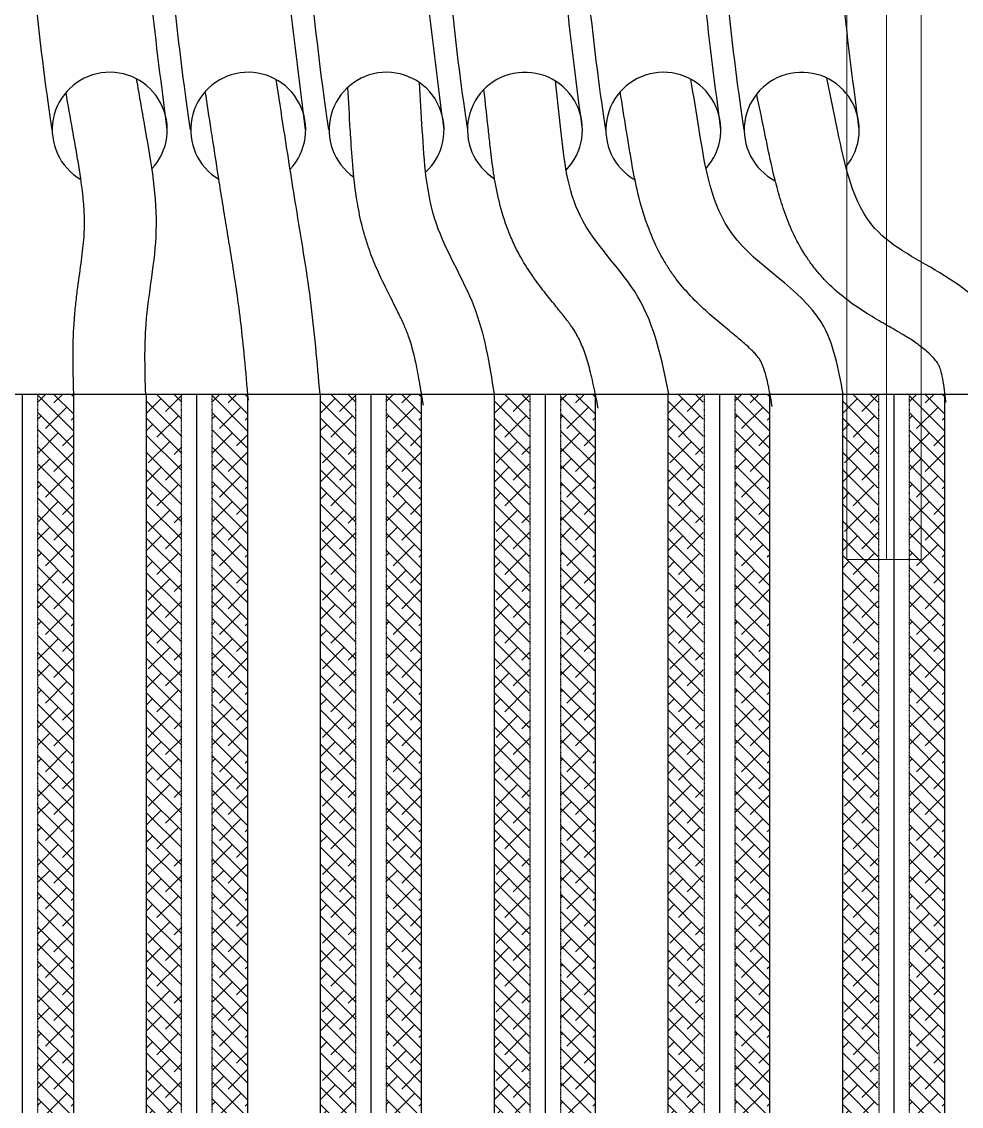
# Model space of a CAD drawing. Header units: millimetres. Extents: x -42533 to 645315, y 3457 to 82611.
# Drawn here: x 69779 to 71058, y 14959 to 16436 of the extents above; entities that cross this region are included whole.
import ezdxf

# ---------------------------------------------------------------- set-up
doc = ezdxf.new("R2010")
doc.units = ezdxf.units.MM
doc.linetypes.add('ШТРИХОВАЯ', pattern=[0.75, 0.5, -0.25])
doc.layers.add('ФВ-7', color=7, linetype='Continuous')
doc.layers.add('ЭОМ_Освещение рабочее', color=7, linetype='Continuous', lineweight=9, true_color=0x312af4)
pattern_1 = [(135, (-16167.841, -441451.626), (-11.67634793, -11.67634793), []), (225, (-16167.841, -441451.626), (-11.67634793, -35.0290438), [41.282124, -24.7692744])]
pattern_2 = [(135, (-15930.879, -441451.628), (-11.67634793, -11.67634793), []), (225, (-15930.879, -441451.628), (-11.67634793, -35.0290438), [41.282124, -24.7692744])]
pattern_3 = [(135, (-15694.443, -441451.626), (-11.67634793, -11.67634793), []), (225, (-15694.443, -441451.626), (-11.67634793, -35.0290438), [41.282124, -24.7692744])]
pattern_4 = [(135, (-15457.898, -441451.626), (-11.67634793, -11.67634793), []), (225, (-15457.898, -441451.626), (-11.67634793, -35.0290438), [41.282124, -24.7692744])]
pattern_5 = [(135, (-15220.224, -441451.628), (-11.67634793, -11.67634793), []), (225, (-15220.224, -441451.628), (-11.67634793, -35.0290438), [41.282124, -24.7692744])]

# ---------------------------------------------------------------- blocks, each defined once
blk = doc.blocks.new('*U408')
at = {"color": 0, "linetype": 'ByBlock', "lineweight": -2, "transparency": 33554687}
for p, q in [((240.3, -106.5), (240.3, 452.19)), ((250, -106.5), (250, 452.19)), ((229.3, -106.5), (229.3, 106.5)), ((250, -106.5), (229.3, -106.5)), ((250, -106.5), (229.3, -106.5))]:
    blk.add_line(p, q, dxfattribs=at)

msp = doc.modelspace()

# ---------------------------------------------------------------- hatches: boundary and pattern name
h = msp.add_hatch()
h.set_pattern_fill('ANSI33', color=256, scale=48.926962, angle=90)
h.set_pattern_definition([(135, (336274.74, -582227.82), (-219.68832, -219.68832), []), (135, (336274.74, -582008.13), (-219.68832, -219.68832), [155.3431, -77.67155])])
h.paths.add_polyline_path([(67844.9, 13727.2), (68336.6, 13727.2), (68336.6, 14417.1), (68356.2, 14447.7), (68356.2, 15581.5), (68336.6, 15581.5), (68336.6, 15684.3), (70753.6, 15684.3), (67844.9, 15684.3), (67844.9, 14767.2), (67751.7, 14730.9), (67940.7, 14692.1), (67844.9, 14657.1)])
h.paths.add_polyline_path([(71619.2, 14985.7), (71808.2, 15024.5), (71715, 15060.7), (71715, 15684.3), (71223.3, 15684.3), (71223.3, 15581.5), (71203.7, 15581.5), (71203.7, 14417.1), (71223.3, 14417.1), (71223.3, 13727.2), (71489.9, 13727.2), (71715, 13727.2), (71715, 14950.7)])
h.paths.add_polyline_path([(71704.1, 15591.5), (71668.7, 15588), (71535.5, 15483.7), (71540.1, 15458.8)], flags=16)
at = {"layer": 'ФВ-7', "true_color": 0xf8991e}
h = msp.add_hatch(dxfattribs=at)
h.set_pattern_fill('ANSI38', color=30, scale=132.102797, angle=90)
h.set_pattern_definition(pattern_1)
h.paths.add_polyline_path([(69849.6, 15928.9), (69800.5, 15928.9), (69800.9, 13482.6), (69849.6, 13482.6)])
h = msp.add_hatch(dxfattribs=at)
h.set_pattern_fill('ANSI38', color=30, scale=132.102797, angle=90)
h.set_pattern_definition(pattern_1)
h.paths.add_polyline_path([(69948.2, 15928.9), (69996.6, 15928.9), (69996.2, 13482.6), (69948.2, 13482.6)])
h = msp.add_hatch(dxfattribs=at)
h.set_pattern_fill('ANSI38', color=30, scale=132.102797, angle=90)
h.set_pattern_definition(pattern_2)
h.paths.add_polyline_path([(70086.6, 15928.9), (70037.9, 15928.9), (70038.2, 13482.6), (70086.6, 13482.6)])
h = msp.add_hatch(dxfattribs=at)
h.set_pattern_fill('ANSI38', color=30, scale=132.102797, angle=90)
h.set_pattern_definition(pattern_2)
h.paths.add_polyline_path([(70185.1, 15928.9), (70233.5, 15928.9), (70233.2, 13482.6), (70185.1, 13482.6)])
h = msp.add_hatch(dxfattribs=at)
h.set_pattern_fill('ANSI38', color=30, scale=132.102797, angle=90)
h.set_pattern_definition(pattern_3)
h.paths.add_polyline_path([(70323, 15928.9), (70275.2, 15928.9), (70275.5, 13482.6), (70323, 13482.6)])
h = msp.add_hatch(dxfattribs=at)
h.set_pattern_fill('ANSI38', color=30, scale=132.102797, angle=90)
h.set_pattern_definition(pattern_3)
h.paths.add_polyline_path([(70421.6, 15928.9), (70470, 15928.9), (70469.6, 13482.6), (70421.6, 13482.6)])
h = msp.add_hatch(dxfattribs=at)
h.set_pattern_fill('ANSI38', color=30, scale=132.102797, angle=90)
h.set_pattern_definition(pattern_4)
h.paths.add_polyline_path([(70559.6, 15928.9), (70512.5, 15928.9), (70512.8, 13482.6), (70559.6, 13482.6)])
h = msp.add_hatch(dxfattribs=at)
h.set_pattern_fill('ANSI38', color=30, scale=132.102797, angle=90)
h.set_pattern_definition(pattern_4)
h.paths.add_polyline_path([(70658.1, 15928.9), (70706.5, 15928.9), (70706.2, 13482.6), (70658.1, 13482.6)])
h = msp.add_hatch(dxfattribs=at)
h.set_pattern_fill('ANSI38', color=30, scale=132.102797, angle=90)
h.set_pattern_definition(pattern_5)
h.paths.add_polyline_path([(70797.2, 15928.9), (70749.8, 15928.9), (70750.1, 13482.6), (70797.2, 13482.6)])
h = msp.add_hatch(dxfattribs=at)
h.set_pattern_fill('ANSI38', color=30, scale=132.102797, angle=90)
h.set_pattern_definition(pattern_5)
h.paths.add_polyline_path([(70895.8, 15928.9), (70944.2, 15928.9), (70943.9, 13482.6), (70895.8, 13482.6)])
h = msp.add_hatch(dxfattribs=at)
h.set_pattern_fill('ANSI38', color=30, scale=132.102797, angle=90)
h.set_pattern_definition([(135, (-14982.029, -441451.626), (-11.67634793, -11.67634793), []), (225, (-14982.029, -441451.626), (-11.67634793, -35.0290438), [41.282124, -24.7692744])])
h.paths.add_polyline_path([(71035.4, 15928.9), (70987.1, 15928.9), (70987.4, 13482.6), (71035.4, 13482.6)])

# ---------------------------------------------------------------- linework, layer by layer
at = {"color": 240, "true_color": 0xed1f24}
for points in [[(69542.6, 15928.9), (69779.9, 15928.9)], [(69779.9, 13482.6), (69779.9, 15928.9)], [(69779.9, 15928.9), (70017.2, 15928.9)], [(69779.9, 13482.6), (69779.9, 15928.9)], [(70017.2, 13482.6), (70017.2, 15928.9)], [(70017.2, 15928.9), (70254.5, 15928.9)], [(70017.2, 13482.6), (70017.2, 15928.9)], [(70254.5, 13482.6), (70254.5, 15928.9)], [(70254.5, 15928.9), (70491.8, 15928.9)], [(70254.5, 13482.6), (70254.5, 15928.9)], [(70491.8, 13482.6), (70491.8, 15928.9)], [(70491.8, 15928.9), (70729.1, 15928.9)], [(70491.8, 13482.6), (70491.8, 15928.9)], [(70729.1, 13482.6), (70729.1, 15928.9)], [(70729.1, 15928.9), (70966.4, 15928.9)], [(70729.1, 13482.6), (70729.1, 15928.9)], [(70966.4, 13482.6), (70966.4, 15928.9)], [(70966.4, 15928.9), (71203.7, 15928.9)], [(70966.4, 13482.6), (70966.4, 15928.9)]]:
    msp.add_lwpolyline(points, dxfattribs=at)
at = {"color": 240, "linetype": 'ШТРИХОВАЯ', "ltscale": 0.2, "true_color": 0xed1f24}
for points in [[(69800.9, 13482.6), (69800.6, 15928.9)], [(69996.6, 13482.6), (69996.3, 15928.9)], [(70038.2, 13482.6), (70037.9, 15928.9)], [(70233.9, 13482.6), (70233.6, 15928.9)], [(70275.5, 13482.6), (70275.2, 15928.9)], [(70471.2, 13482.6), (70470.9, 15928.9)], [(70512.8, 13482.6), (70512.5, 15928.9)], [(70708.5, 13482.6), (70708.2, 15928.9)], [(70750.1, 13482.6), (70749.8, 15928.9)], [(70945.8, 13482.6), (70945.5, 15928.9)], [(70987.4, 13482.6), (70987.1, 15928.9)]]:
    msp.add_lwpolyline(points, dxfattribs=at)
at = {"color": 6}
for points in [[(69849.6, 13482.6), (69849.6, 15928.9)], [(69948.2, 15928.9), (69948.2, 13482.6)], [(70086.6, 13482.6), (70086.6, 15928.9)], [(70185.1, 15928.9), (70185.1, 13482.6)], [(70323, 13482.6), (70323, 15928.9)], [(70421.6, 15928.9), (70421.6, 13482.6)], [(70559.6, 13482.6), (70559.6, 15928.9)], [(70658.1, 15928.9), (70658.1, 13482.6)], [(70797.2, 13482.6), (70797.2, 15928.9)], [(70895.8, 15928.9), (70895.8, 13482.6)], [(71035.4, 13482.6), (71035.4, 15928.9)]]:
    msp.add_lwpolyline(points, dxfattribs=at)
for centre, start, end in [((69898.6, 16288.6), 317.2316, 239.8631), ((70087, 16288.6), 316.7787, 239.405), ((70275.3, 16288.6), 312.802, 235.3726), ((70463.7, 16288.6), 315.6582, 238.1744), ((70652.1, 16288.6), 317.9425, 240.4775), ((70840.4, 16288.6), 320.0369, 242.5403)]:
    msp.add_arc(centre, 78.3, start, end)
for points, knots in [([(69820.3, 16288.6), (69813.1, 16334.4), (69804.4, 16401.7), (69795.4, 16490.6), (69793.5, 16511), (69790.4, 16548), (69789.1, 16564.5), (69787, 16597.9), (69786, 16614.8), (69784.9, 16640.4), (69784.6, 16649.1), (69784, 16666.3), (69783.8, 16674.9), (69783.2, 16700.6), (69783, 16717.7), (69782.8, 16768.4), (69783.1, 16801.7), (69784, 16858.5), (69784.4, 16882.2), (69785.1, 16917.3), (69785.3, 16928.9), (69785.6, 16952.1), (69785.8, 16963.8), (69786.3, 16998.7), (69786.7, 17022), (69787.5, 17091.8), (69787.9, 17138.3), (69788.9, 17278.1), (69789.1, 17371.3), (69788.9, 17651.1), (69787.4, 17837.8), (69785.5, 18059.7), (69785.2, 18094.4), (69784.9, 18129.3), (69784.9, 18129.3), (69784.9, 18129.3), (69784.9, 18129.3), (69784.1, 18225.4), (69783.2, 18321.6), (69782.4, 18417.8)], [0, 0, 0, 0, 40.624918, 40.624918, 52.603007, 52.603007, 62.180212, 62.180212, 71.882817, 71.882817, 76.831589, 76.831589, 81.780361, 81.780361, 91.677905, 91.677905, 111.472992, 111.472992, 125.89113, 125.89113, 133.066031, 133.066031, 140.240931, 140.240931, 154.590733, 154.590733, 183.290336, 183.290336, 240.689543, 240.689543, 355.487956, 355.487956, 376.839436, 376.839436, 376.839436, 376.839463, 376.839463, 376.839463, 435.832439, 435.832439, 435.832439, 435.832439]), ([(69976.9, 16288.6), (69961.6, 16406.9), (69935.1, 16612.5), (69949.4, 17227.8), (69945.1, 17723.1), (69941.5, 18130.6), (69940.6, 18226.3), (69939.8, 18322.1), (69938.9, 18417.8)], [0, 0, 0, 0, 73.006044, 126.839436, 376.839436, 376.839436, 376.839436, 435.550052, 435.550052, 435.550052, 435.550052]), ([(70008.7, 16288.6), (70001.5, 16334.4), (69992.8, 16401.7), (69983.7, 16490.6), (69981.8, 16511), (69978.7, 16548), (69977.5, 16564.5), (69975.3, 16597.9), (69974.4, 16614.8), (69973.3, 16640.4), (69973, 16649.1), (69972.4, 16666.3), (69972.2, 16674.9), (69971.6, 16700.6), (69971.4, 16717.7), (69971.2, 16768.4), (69971.5, 16801.7), (69972.4, 16858.5), (69972.8, 16882.2), (69973.4, 16917.3), (69973.6, 16928.9), (69974, 16952.1), (69974.2, 16963.8), (69974.7, 16998.7), (69975, 17022), (69975.9, 17091.8), (69976.3, 17138.3), (69977.3, 17278.1), (69977.5, 17371.3), (69977.2, 17651.1), (69975.8, 17837.8), (69973.9, 18059.6), (69973.6, 18094.4), (69973.3, 18129.3), (69973.3, 18129.3), (69973.3, 18129.3), (69973.3, 18129.3), (69972.4, 18225.4), (69971.6, 18321.6), (69970.7, 18417.8)], [0, 0, 0, 0, 40.624918, 40.624918, 52.603007, 52.603007, 62.180212, 62.180212, 71.882817, 71.882817, 76.831589, 76.831589, 81.780361, 81.780361, 91.677905, 91.677905, 111.472992, 111.472992, 125.89113, 125.89113, 133.066031, 133.066031, 140.240931, 140.240931, 154.590733, 154.590733, 183.290336, 183.290336, 240.689543, 240.689543, 355.487956, 355.487956, 376.839436, 376.839436, 376.839436, 376.839463, 376.839463, 376.839463, 435.832819, 435.832819, 435.832819, 435.832819]), ([(70165.2, 16288.6), (70150, 16406.9), (70123.5, 16612.5), (70137.8, 17227.8), (70133.4, 17723.1), (70129.8, 18130.6), (70129, 18226.3), (70128.2, 18322.1), (70127.3, 18417.8)], [0, 0, 0, 0, 73.006044, 126.839436, 376.839436, 376.839436, 376.839436, 435.550433, 435.550433, 435.550433, 435.550433]), ([(70197, 16288.6), (70189.8, 16334.4), (70181.2, 16401.7), (70172.1, 16490.6), (70170.2, 16511), (70167.1, 16548), (70165.9, 16564.5), (70163.7, 16597.9), (70162.8, 16614.8), (70161.7, 16640.4), (70161.3, 16649.1), (70160.8, 16666.3), (70160.5, 16674.9), (70160, 16700.6), (70159.8, 16717.7), (70159.5, 16768.4), (70159.9, 16801.7), (70160.7, 16858.5), (70161.2, 16882.2), (70161.8, 16917.3), (70162, 16928.9), (70162.4, 16952.1), (70162.6, 16963.8), (70163.1, 16998.7), (70163.4, 17022), (70164.2, 17091.8), (70164.7, 17138.3), (70165.7, 17278.1), (70165.9, 17371.3), (70165.6, 17651.1), (70164.2, 17837.8), (70162.3, 18059.6), (70162, 18094.4), (70161.7, 18129.3), (70161.7, 18129.3), (70161.7, 18129.3), (70161.7, 18129.3), (70160.8, 18225.4), (70160, 18321.6), (70159.1, 18417.8)], [0, 0, 0, 0, 40.624918, 40.624918, 52.603007, 52.603007, 62.180212, 62.180212, 71.882817, 71.882817, 76.831589, 76.831589, 81.780361, 81.780361, 91.677905, 91.677905, 111.472992, 111.472992, 125.89113, 125.89113, 133.066031, 133.066031, 140.240931, 140.240931, 154.590733, 154.590733, 183.290336, 183.290336, 240.689543, 240.689543, 355.487956, 355.487956, 376.839436, 376.839436, 376.839436, 376.839463, 376.839463, 376.839463, 435.833199, 435.833199, 435.833199, 435.833199]), ([(70353.6, 16288.6), (70338.4, 16406.9), (70311.8, 16612.5), (70326.2, 17227.8), (70321.8, 17723.1), (70318.2, 18130.6), (70317.4, 18226.3), (70316.5, 18322.1), (70315.7, 18417.8)], [0, 0, 0, 0, 73.006044, 126.839436, 376.839436, 376.839436, 376.839436, 435.550813, 435.550813, 435.550813, 435.550813]), ([(70386, 16288.6), (70378.8, 16334.4), (70370.1, 16401.7), (70361, 16490.6), (70359.1, 16511), (70356, 16548), (70354.8, 16564.5), (70352.6, 16597.9), (70351.7, 16614.8), (70350.6, 16640.4), (70350.2, 16649.1), (70349.7, 16666.3), (70349.4, 16674.9), (70348.9, 16700.6), (70348.7, 16717.7), (70348.4, 16768.4), (70348.8, 16801.7), (70349.6, 16858.5), (70350.1, 16882.2), (70350.7, 16917.2), (70350.9, 16928.9), (70351.3, 16952.1), (70351.5, 16963.8), (70352, 16998.7), (70352.3, 17021.9), (70353.1, 17091.8), (70353.6, 17138.3), (70354.6, 17278.1), (70354.8, 17371.3), (70354.5, 17651.1), (70353.1, 17837.8), (70351.2, 18059.6), (70350.9, 18094.4), (70350.6, 18129.2), (70350.6, 18129.2), (70350.6, 18129.2), (70350.6, 18129.2), (70349.7, 18225.4), (70348.9, 18321.6), (70348, 18417.8)], [0, 0, 0, 0, 40.624918, 40.624918, 52.603007, 52.603007, 62.180212, 62.180212, 71.882817, 71.882817, 76.831589, 76.831589, 81.780361, 81.780361, 91.677905, 91.677905, 111.472992, 111.472992, 125.89113, 125.89113, 133.066031, 133.066031, 140.240931, 140.240931, 154.590733, 154.590733, 183.290336, 183.290336, 240.689543, 240.689543, 355.487956, 355.487956, 376.839436, 376.839436, 376.839436, 376.839463, 376.839463, 376.839463, 435.833959, 435.833959, 435.833959, 435.833959]), ([(70542, 16288.6), (70526.7, 16406.9), (70500.2, 16612.5), (70514.5, 17227.8), (70510.2, 17723.1), (70506.6, 18130.6), (70505.7, 18226.3), (70504.9, 18322.1), (70504.1, 18417.8)], [0, 0, 0, 0, 73.006044, 126.839436, 376.839436, 376.839436, 376.839436, 435.551193, 435.551193, 435.551193, 435.551193]), ([(70573.8, 16288.6), (70566.6, 16334.4), (70557.9, 16401.7), (70548.8, 16490.6), (70546.9, 16511), (70543.9, 16548), (70542.6, 16564.5), (70540.4, 16597.9), (70539.5, 16614.8), (70538.4, 16640.4), (70538.1, 16649.1), (70537.5, 16666.3), (70537.3, 16674.9), (70536.7, 16700.6), (70536.5, 16717.7), (70536.3, 16768.4), (70536.6, 16801.7), (70537.5, 16858.5), (70537.9, 16882.2), (70538.5, 16917.2), (70538.7, 16928.9), (70539.1, 16952.1), (70539.3, 16963.8), (70539.8, 16998.7), (70540.1, 17021.9), (70541, 17091.8), (70541.4, 17138.3), (70542.4, 17278.1), (70542.6, 17371.3), (70542.3, 17651.1), (70540.9, 17837.8), (70539, 18059.6), (70538.7, 18094.4), (70538.4, 18129.2), (70538.4, 18129.2), (70538.4, 18129.2), (70538.4, 18129.2), (70537.5, 18225.4), (70536.7, 18321.6), (70535.8, 18417.8)], [0, 0, 0, 0, 40.624918, 40.624918, 52.603007, 52.603007, 62.180212, 62.180212, 71.882817, 71.882817, 76.831589, 76.831589, 81.780361, 81.780361, 91.677905, 91.677905, 111.472992, 111.472992, 125.89113, 125.89113, 133.066031, 133.066031, 140.240931, 140.240931, 154.590733, 154.590733, 183.290336, 183.290336, 240.689543, 240.689543, 355.487956, 355.487956, 376.839436, 376.839436, 376.839436, 376.839463, 376.839463, 376.839463, 435.833959, 435.833959, 435.833959, 435.833959]), ([(70730.4, 16288.6), (70715.1, 16406.9), (70688.6, 16612.5), (70702.9, 17227.8), (70698.5, 17723.1), (70695, 18130.6), (70694.1, 18226.3), (70693.3, 18322.1), (70692.4, 18417.8)], [0, 0, 0, 0, 73.006044, 126.839436, 376.839436, 376.839436, 376.839436, 435.551573, 435.551573, 435.551573, 435.551573]), ([(70762.2, 16288.6), (70755, 16334.4), (70746.3, 16401.6), (70737.2, 16490.6), (70735.3, 16511), (70732.2, 16548), (70731, 16564.5), (70728.8, 16597.9), (70727.9, 16614.8), (70726.8, 16640.4), (70726.4, 16649.1), (70725.9, 16666.3), (70725.6, 16674.9), (70725.1, 16700.6), (70724.9, 16717.7), (70724.6, 16768.4), (70725, 16801.7), (70725.8, 16858.5), (70726.3, 16882.2), (70726.9, 16917.2), (70727.1, 16928.9), (70727.5, 16952.1), (70727.7, 16963.8), (70728.2, 16998.7), (70728.5, 17021.9), (70729.3, 17091.8), (70729.8, 17138.3), (70730.8, 17278.1), (70731, 17371.3), (70730.7, 17651.1), (70729.3, 17837.8), (70727.4, 18059.6), (70727.1, 18094.4), (70726.8, 18129.2), (70726.8, 18129.2), (70726.8, 18129.2), (70726.8, 18129.2), (70725.9, 18225.4), (70725.1, 18321.6), (70724.2, 18417.8)], [0, 0, 0, 0, 40.624918, 40.624918, 52.603007, 52.603007, 62.180212, 62.180212, 71.882817, 71.882817, 76.831589, 76.831589, 81.780361, 81.780361, 91.677905, 91.677905, 111.472992, 111.472992, 125.89113, 125.89113, 133.066031, 133.066031, 140.240931, 140.240931, 154.590733, 154.590733, 183.290336, 183.290336, 240.689543, 240.689543, 355.487956, 355.487956, 376.839436, 376.839436, 376.839436, 376.839463, 376.839463, 376.839463, 435.834339, 435.834339, 435.834339, 435.834339]), ([(70918.7, 16288.6), (70903.5, 16406.9), (70876.9, 16612.5), (70891.3, 17227.8), (70886.9, 17723.1), (70883.3, 18130.6), (70882.5, 18226.3), (70881.6, 18322.1), (70880.8, 18417.8)], [0, 0, 0, 0, 73.006044, 126.839436, 376.839436, 376.839436, 376.839436, 435.551953, 435.551953, 435.551953, 435.551953])]:
    msp.add_open_spline(points, degree=3, knots=knots)
for points, knots in [([(69947.5, 15928.9), (69946.6, 15960.7), (69944.4, 16035.1), (69970.8, 16154.6), (69955.3, 16242.8), (69947.3, 16288.6), (69943.3, 16311.7), (69939.2, 16334.8), (69935.2, 16357.8)], [0, 0, 0, 0, 19.450111, 45.587495, 73.833972, 73.833972, 73.833972, 88.048669, 88.048669, 88.048669, 88.048669]), ([(70184.8, 15928.9), (70181, 15971.9), (70173.6, 16057.4), (70153, 16176.7), (70141.1, 16253.7), (70135.7, 16288.6), (70132.1, 16311.4), (70128.6, 16334.2), (70125.1, 16357)], [0, 0, 0, 0, 26.435354, 52.580589, 74.227753, 74.227753, 74.227753, 88.367781, 88.367781, 88.367781, 88.367781]), ([(70325.5, 15913.6), (70323.7, 15925), (70321.9, 15935.8), (70318.4, 15956.3), (70316.5, 15966), (70312.4, 15984), (70310.2, 15992.4), (70306.7, 16003.3), (70305.7, 16006.4), (70303.7, 16011.7), (70302.9, 16013.9), (70300.9, 16018.7), (70299.9, 16021.1), (70296.4, 16028.9), (70293.8, 16034.4), (70286.8, 16048.5), (70282.3, 16057.4), (70272.6, 16076.8), (70267.4, 16087.4), (70260.5, 16103.2), (70258.6, 16107.7), (70255, 16116.7), (70253.3, 16121.3), (70250.6, 16128.9), (70249.7, 16131.8), (70247.8, 16137.5), (70246.9, 16140.4), (70244.4, 16148.9), (70242.9, 16154.5), (70238.8, 16171.3), (70236.7, 16182.3), (70232.3, 16209.7), (70230.6, 16225.7), (70228, 16255.5), (70227.2, 16269.5), (70226.4, 16282.7), (70226.4, 16282.7), (70226.4, 16282.7), (70226.4, 16282.7), (70226.2, 16284.7), (70226.1, 16286.7), (70226, 16288.6), (70224.8, 16307.9), (70223.7, 16327.1), (70222.5, 16346.4)], [0, 0, 0, 0, 6.989432, 6.989432, 13.978864, 13.978864, 20.968295, 20.968295, 23.891479, 23.891479, 26.160471, 26.160471, 28.429462, 28.429462, 32.967444, 32.967444, 39.133137, 39.133137, 45.29883, 45.29883, 47.59864, 47.59864, 49.815801, 49.815801, 51.147538, 51.147538, 52.479276, 52.479276, 55.142752, 55.142752, 60.469703, 60.469703, 68.775441, 68.775441, 76.735909, 76.735909, 76.735909, 76.750564, 76.750564, 76.750564, 77.940212, 77.940212, 77.940212, 89.56826, 89.56826, 89.56826, 89.56826]), ([(70422.1, 15928.9), (70415.7, 15969.5), (70402.7, 16051.3), (70332, 16159.2), (70326.7, 16244.9), (70324, 16288.6), (70322.7, 16310), (70321.4, 16331.4), (70320.1, 16352.8)], [0, 0, 0, 0, 24.992112, 50.310984, 76.735909, 76.735909, 76.735909, 89.664919, 89.664919, 89.664919, 89.664919]), ([(70659.4, 15928.9), (70650.1, 15975.3), (70631.8, 16066.7), (70526.6, 16160.2), (70517, 16247.5), (70512.4, 16288.6), (70510, 16310.8), (70507.5, 16332.9), (70505.1, 16355.1)], [0, 0, 0, 0, 28.345547, 55.942753, 80.586337, 80.586337, 80.586337, 93.843872, 93.843872, 93.843872, 93.843872]), ([(70896.7, 15928.9), (70890.5, 15963.5), (70874, 16056.2), (70727.1, 16126.7), (70709.1, 16237.1), (70700.8, 16288.6), (70697.1, 16311.5), (70693.4, 16334.4), (70689.6, 16357.3)], [0, 0, 0, 0, 20.751879, 55.637825, 86.148213, 86.148213, 86.148213, 99.701026, 99.701026, 99.701026, 99.701026]), ([(71134, 15928.9), (71130.7, 15956.9), (71122.7, 16024), (71037.5, 16094.7), (70918.2, 16148), (70899.5, 16238.4), (70889.2, 16288.6), (70884.3, 16312.1), (70879.4, 16335.6), (70874.6, 16359.1)], [0, 0, 0, 0, 16.767943, 40.194007, 63.629346, 92.972254, 92.972254, 92.972254, 106.682178, 106.682178, 106.682178, 106.682178]), ([(69849.7, 15926), (69849.3, 15938.3), (69849, 15951.1), (69848.7, 15971.4), (69848.6, 15978.5), (69848.8, 16000.2), (69849.3, 16015.2), (69850.7, 16034.6), (69851.1, 16038.4), (69851.8, 16045.8), (69852.1, 16049.5), (69853.3, 16060.3), (69854.2, 16067.3), (69856.9, 16087.2), (69858.6, 16099.5), (69861.6, 16122.3), (69862.8, 16132.8), (69863.8, 16145.7), (69863.9, 16148.9), (69864.1, 16153.9), (69864.2, 16155.7), (69864.3, 16159.5), (69864.3, 16161.4), (69864.2, 16167.2), (69864.1, 16171.1), (69863.6, 16183.3), (69862.9, 16191.7), (69860.3, 16214.7), (69858.1, 16229.8), (69854, 16254.2), (69852.5, 16262.9), (69850.9, 16271.8), (69850.9, 16271.8), (69850.9, 16271.8), (69850.9, 16271.8), (69849.9, 16277.4), (69848.9, 16283), (69848, 16288.6), (69845, 16305.6), (69842, 16322.5), (69839.1, 16339.5)], [0, 0, 0, 0, 7.522463, 7.522463, 11.45164, 11.45164, 19.309993, 19.309993, 21.248026, 21.248026, 23.186059, 23.186059, 27.062124, 27.062124, 34.678997, 34.678997, 42.295869, 42.295869, 44.95478, 44.95478, 46.576618, 46.576618, 48.198456, 48.198456, 51.442132, 51.442132, 57.929485, 57.929485, 68.351151, 68.351151, 73.833972, 73.833972, 73.833972, 73.843925, 73.843925, 73.843925, 77.297188, 77.297188, 77.297188, 87.742652, 87.742652, 87.742652, 87.742652]), ([(70087.3, 15920.4), (70085.6, 15939.9), (70083.9, 15959.1), (70080.5, 15994.3), (70078.9, 16010.3), (70076.3, 16032.3), (70075.5, 16038.4), (70073.2, 16056.6), (70071.4, 16068.8), (70067.7, 16093.6), (70065.7, 16106.2), (70061.8, 16130.3), (70059.9, 16141.9), (70056.2, 16164.2), (70054.5, 16175), (70051, 16196.5), (70049.3, 16207.2), (70044.7, 16236.6), (70041.8, 16255.2), (70039, 16273.7), (70039, 16273.7), (70039, 16273.7), (70039, 16273.7), (70038.2, 16278.7), (70037.4, 16283.6), (70036.7, 16288.6), (70034, 16306), (70031.3, 16323.4), (70028.6, 16340.8)], [0, 0, 0, 0, 12.011425, 12.011425, 22.310551, 22.310551, 26.314711, 26.314711, 34.32303, 34.32303, 42.331349, 42.331349, 49.564233, 49.564233, 56.150754, 56.150754, 62.737276, 62.737276, 74.227753, 74.227753, 74.227753, 74.228416, 74.228416, 74.228416, 77.322392, 77.322392, 77.322392, 88.110681, 88.110681, 88.110681, 88.110681]), ([(70563.5, 15909.7), (70561.3, 15920.6), (70559.2, 15931), (70554.9, 15950.4), (70552.8, 15959.4), (70548.2, 15975.9), (70545.8, 15983.4), (70540.7, 15996.8), (70538.1, 16002.6), (70534.8, 16008.8), (70534.2, 16009.7), (70533.2, 16011.5), (70532.7, 16012.3), (70531.7, 16013.9), (70531.2, 16014.8), (70529.5, 16017.4), (70528.2, 16019.2), (70524.1, 16025.2), (70520.8, 16029.5), (70513.3, 16039), (70509.2, 16044.2), (70500.1, 16055.4), (70495.3, 16061.4), (70485.1, 16074.4), (70479.8, 16081.5), (70469.1, 16096.9), (70463.7, 16105.2), (70456.8, 16117.3), (70455.2, 16120.2), (70452, 16126.4), (70450.4, 16129.6), (70447.4, 16136), (70446, 16139.2), (70441.9, 16148.7), (70439.5, 16155), (70432.9, 16174.3), (70429.5, 16187), (70424.1, 16211.5), (70422.1, 16223.2), (70418.8, 16245.7), (70417.6, 16256.5), (70416, 16270.5), (70415.6, 16274.2), (70415.2, 16277.9), (70415.1, 16277.9), (70415.1, 16278), (70415.1, 16278), (70414.7, 16281.5), (70414.4, 16285.1), (70414, 16288.6), (70411.9, 16306.9), (70409.9, 16325.2), (70407.9, 16343.5)], [0, 0, 0, 0, 6.680085, 6.680085, 13.360171, 13.360171, 20.040256, 20.040256, 26.720341, 26.720341, 28.028023, 28.028023, 29.109351, 29.109351, 30.190679, 30.190679, 32.353335, 32.353335, 36.678648, 36.678648, 41.003961, 41.003961, 45.329274, 45.329274, 49.654587, 49.654587, 53.9799, 53.9799, 55.338148, 55.338148, 56.732146, 56.732146, 58.126144, 58.126144, 60.91414, 60.91414, 66.740406, 66.740406, 72.566672, 72.566672, 78.392939, 78.392939, 80.586337, 80.586337, 80.586337, 80.607944, 80.607944, 80.607944, 82.731923, 82.731923, 82.731923, 93.685286, 93.685286, 93.685286, 93.685286]), ([(70800.4, 15911.7), (70799.8, 15915), (70799.2, 15918.1), (70797.6, 15927.3), (70796.5, 15933), (70794, 15945.2), (70792.5, 15951.4), (70789.5, 15961.9), (70788, 15966.1), (70786.2, 15970.4), (70785.8, 15971.4), (70784.8, 15973.3), (70784.3, 15974.2), (70783.7, 15975.2), (70783.5, 15975.5), (70783.2, 15976), (70783, 15976.3), (70782.4, 15977.2), (70781.9, 15977.9), (70780.2, 15980.1), (70778.8, 15981.9), (70774.2, 15986.9), (70770.6, 15990.4), (70761.8, 15998.4), (70756.6, 16002.9), (70745, 16012.5), (70738.6, 16017.8), (70724.8, 16029.3), (70717.4, 16035.5), (70702.1, 16049.4), (70694.1, 16057.1), (70683.1, 16069.1), (70680, 16072.6), (70674.5, 16079.2), (70672.1, 16082.2), (70668, 16087.7), (70666.3, 16090), (70663, 16094.6), (70661.5, 16096.9), (70656.9, 16103.9), (70654, 16108.6), (70645.9, 16122.7), (70641.3, 16132.2), (70633.3, 16150.9), (70629.8, 16160.2), (70622.2, 16183.5), (70618.6, 16197.2), (70612.7, 16223.8), (70610.3, 16236.5), (70606.8, 16257.1), (70605.5, 16265.2), (70604.2, 16273), (70604.2, 16273), (70604.2, 16273), (70604.2, 16273.1), (70603.3, 16278.2), (70602.5, 16283.4), (70601.6, 16288.6), (70598.9, 16305.9), (70596.1, 16323.1), (70593.3, 16340.3)], [0, 0, 0, 0, 1.947925, 1.947925, 5.843774, 5.843774, 11.093931, 11.093931, 16.344088, 16.344088, 18.231265, 18.231265, 20.52579, 20.52579, 21.331905, 21.331905, 22.138021, 22.138021, 23.750251, 23.750251, 26.974712, 26.974712, 31.924582, 31.924582, 36.874453, 36.874453, 41.824323, 41.824323, 46.774193, 46.774193, 51.724063, 51.724063, 53.612079, 53.612079, 55.143154, 55.143154, 56.224024, 56.224024, 57.304895, 57.304895, 59.466637, 59.466637, 63.79012, 63.79012, 68.113603, 68.113603, 74.826479, 74.826479, 81.539354, 81.539354, 86.148213, 86.148213, 86.148213, 86.166331, 86.166331, 86.166331, 89.242004, 89.242004, 89.242004, 99.440579, 99.440579, 99.440579, 99.440579]), ([(71036.8, 15917.4), (71036.5, 15920.5), (71036.1, 15923.4), (71035.1, 15931.8), (71034.4, 15937), (71032.9, 15947.3), (71031.9, 15952.2), (71030.1, 15960), (71029.2, 15963), (71028.2, 15965.6), (71028, 15966.2), (71027.7, 15966.9), (71027.6, 15967.2), (71027.3, 15967.8), (71027, 15968.3), (71026.2, 15969.9), (71025.4, 15971.1), (71023.4, 15973.9), (71022.1, 15975.5), (71018.1, 15980.1), (71014.8, 15983.4), (71006.6, 15990.5), (71001.8, 15994.2), (70993.9, 15999.8), (70991.3, 16001.6), (70986.5, 16004.7), (70984.4, 16006), (70980.1, 16008.6), (70977.9, 16010), (70970.8, 16014.2), (70965.7, 16017.1), (70952.9, 16024.5), (70944.9, 16029.1), (70927.8, 16039.4), (70918.7, 16045.2), (70901.7, 16057.3), (70893.9, 16063.4), (70882.8, 16073.2), (70879.6, 16076.2), (70874.1, 16081.7), (70871.7, 16084.1), (70867.6, 16088.6), (70865.8, 16090.7), (70862.3, 16094.7), (70860.6, 16096.8), (70855.7, 16102.9), (70852.6, 16107.1), (70842.9, 16121.3), (70837, 16131.3), (70827, 16151.3), (70822.8, 16161.2), (70815.5, 16180.7), (70812.4, 16190.2), (70807, 16208.8), (70804.6, 16217.8), (70799, 16241.5), (70796, 16255.6), (70793.3, 16268.8), (70793.3, 16268.8), (70793.3, 16268.9), (70793.3, 16268.9), (70791.9, 16275.5), (70790.6, 16282.1), (70789.2, 16288.6), (70785.9, 16304.9), (70782.5, 16321.1), (70779.2, 16337.3)], [0, 0, 0, 0, 1.828409, 1.828409, 5.485228, 5.485228, 9.994357, 9.994357, 14.503487, 14.503487, 15.90737, 15.90737, 16.759482, 16.759482, 18.463707, 18.463707, 21.751177, 21.751177, 25.038646, 25.038646, 30.517824, 30.517824, 35.997003, 35.997003, 38.5597, 38.5597, 40.434431, 40.434431, 42.309161, 42.309161, 46.058622, 46.058622, 51.139602, 51.139602, 56.220581, 56.220581, 60.320211, 60.320211, 61.988862, 61.988862, 63.223875, 63.223875, 64.183435, 64.183435, 65.142994, 65.142994, 67.062113, 67.062113, 71.615757, 71.615757, 76.169401, 76.169401, 80.723044, 80.723044, 85.276688, 85.276688, 92.972254, 92.972254, 92.972254, 92.992473, 92.992473, 92.992473, 96.830675, 96.830675, 96.830675, 106.311451, 106.311451, 106.311451, 106.311451])]:
    msp.add_open_spline(points, degree=3, knots=knots, dxfattribs=at)

# ---------------------------------------------------------------- block references
at = {"layer": 'ЭОМ_Освещение рабочее', "xscale": 4.892696180111658, "yscale": 4.892696180111658, "zscale": 4.892696180111658}
msp.add_blockref('*U408', (69779.9, 16224.9), dxfattribs=at)

doc.saveas('drawing.dxf')
